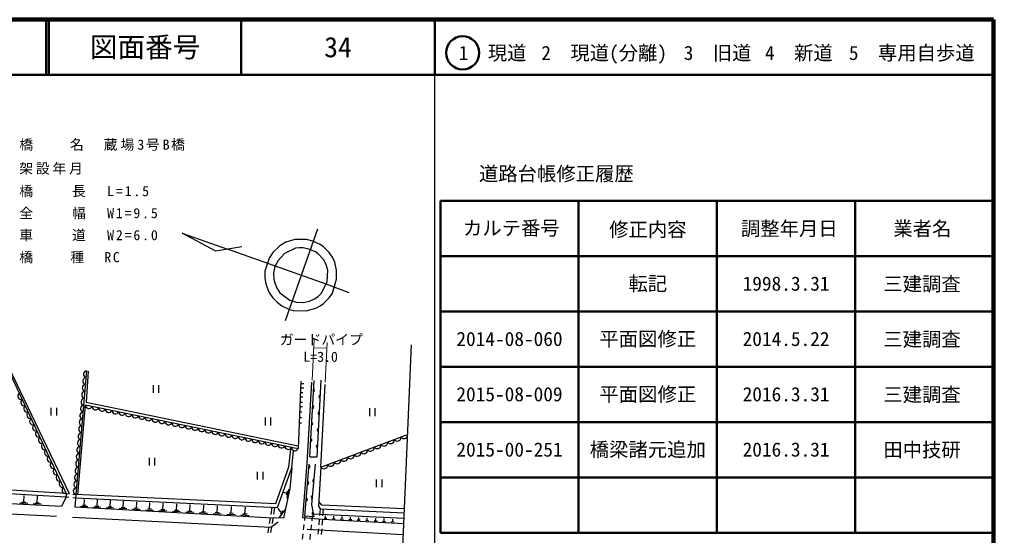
# Model space of a CAD drawing. Units: millimetres, scale not verified. Extents: x 40000 to 680000, y 20000 to 380000.
# Drawn here: x 503916 to 680000, y 286697 to 380000 of the extents above; entities that cross this region are included whole.
import ezdxf
from ezdxf.enums import TextEntityAlignment as Align

# ---------------------------------------------------------------- set-up
doc = ezdxf.new("R2010")
doc.units = ezdxf.units.MM
doc.header["$LTSCALE"] = 1000
for name, color, linetype, lineweight in [('M-BGD', 7, 'Continuous', 25), ('M-BMK-SRVR', 3, 'Continuous', 25), ('M-STR-HTXT', 7, 'Continuous', 13), ('M-STR-STR1', 1, 'Continuous', 25), ('M-STR-STRC', 7, 'Continuous', 25), ('M-TTL', 2, 'Continuous', 140), ('M-TTL-BAND', 7, 'Continuous', 25), ('M-TTL-FRAM', 2, 'Continuous', 50), ('M-TTL-LINE', 7, 'Continuous', 50)]:
    doc.layers.add(name, color=color, linetype=linetype, lineweight=lineweight)
doc.layers.add('M-TTL-TXT', color=7, linetype='Continuous')
doc.styles.add('ＭＳ ゴシック', font='')
doc.styles.get('ＭＳ ゴシック').set_extended_font_data('MS Gothic')

msp = doc.modelspace()

# ---------------------------------------------------------------- linework, layer by layer
at = {"layer": 'M-BGD'}
for p, q in [((557768, 342110), (551926, 325515)), ((533299, 341348), (541512, 338469)), ((539395, 338131), (533299, 341348)), ((553704, 340247), (552095, 339739)), ((555821, 340247), (553704, 340247)), ((556921, 339909), (555821, 340247)), ((558276, 339316), (556921, 339909)), ((544111, 338869), (539395, 338131)), ((559377, 332119), (541512, 338469)), ((550995, 339062), (549725, 337877)), ((552095, 339739), (550995, 339062)), ((553789, 338639), (551841, 337707)), ((554466, 338723), (553789, 338639)), ((555228, 338723), (554466, 338723)), ((556413, 338385), (555228, 338723)), ((557429, 337961), (556413, 338385)), ((558869, 338893), (558276, 339316)), ((559885, 337877), (558869, 338893)), ((549047, 336861), (548285, 334490)), ((549725, 337877), (549047, 336861)), ((550656, 336437), (550063, 335337)), ((551841, 337707), (550656, 336437)), ((557937, 337623), (557429, 337961)), ((558869, 336607), (557937, 337623)), ((559292, 335845), (558869, 336607)), ((560477, 337030), (559885, 337877)), ((560901, 336099), (560477, 337030)), ((550063, 335337), (549809, 334151)), ((559631, 334659), (559292, 335845)), ((559546, 332627), (559631, 334659)), ((561239, 334659), (560901, 336099)), ((561239, 333051), (561239, 334659)), ((548285, 334490), (548285, 333220)), ((548285, 333220), (548455, 332204)), ((549809, 334151), (549894, 333051)), ((549894, 333051), (550063, 332373)), ((560477, 330511), (561239, 333051)), ((548455, 332204), (548793, 331188)), ((548793, 331188), (549132, 330511)), ((550063, 332373), (550402, 331527)), ((550402, 331527), (550995, 330595)), ((558530, 330511), (559546, 332627)), ((563525, 330595), (559377, 332119)), ((549132, 330511), (549725, 329664)), ((549725, 329664), (550487, 328902)), ((550995, 330595), (552773, 329241)), ((556329, 329071), (557260, 329495)), ((557260, 329495), (557937, 329918)), ((557937, 329918), (558530, 330511)), ((558869, 328648), (559885, 329664)), ((559885, 329664), (560477, 330511)), ((550487, 328902), (551333, 328225)), ((551333, 328225), (552603, 327632)), ((552603, 327632), (553365, 327378)), ((552773, 329241), (553958, 328902)), ((553958, 328902), (555228, 328817)), ((555228, 328817), (556329, 329071)), ((555736, 327293), (557514, 327801)), ((557514, 327801), (558276, 328225)), ((558276, 328225), (558869, 328648)), ((553365, 327378), (555736, 327293)), ((512955, 294219), (502075, 317034)), ((501747, 316943), (512380, 294284)), ((516040, 316492), (514083, 294091)), ((554805, 314593), (554297, 302401)), ((554889, 314170), (555313, 314170)), ((556427, 300940), (557159, 314724)), ((558406, 314794), (557662, 300923)), ((558421, 299050), (559173, 314011)), ((554720, 311799), (555143, 311799)), ((554805, 313408), (555313, 313408)), ((554805, 312561), (555143, 312561)), ((514480, 294072), (515827, 310304)), ((515827, 310304), (554297, 302401)), ((554720, 310783), (555059, 310783)), ((554720, 310021), (555059, 310021)), ((554635, 309090), (554974, 309090)), ((554551, 307058), (554889, 307058)), ((554635, 308074), (554889, 307989)), ((558421, 299050), (574088, 304956)), ((552900, 302293), (552577, 299064)), ((553170, 298932), (553447, 302090)), ((555509, 290196), (556284, 299584)), ((556427, 300940), (557662, 300923)), ((455598, 297078), (512328, 293704)), ((511538, 291949), (455352, 294807)), ((512380, 294284), (512884, 294227)), ((513579, 294148), (514083, 294091)), ((552120, 294369), (551647, 294483)), ((552281, 294675), (552136, 294020)), ((552557, 295086), (552224, 293427)), ((455067, 292834), (510609, 290209)), ((505424, 292460), (503967, 292534)), ((505071, 292697), (504343, 292734)), ((504707, 292716), (504770, 293953)), ((507847, 292337), (506412, 292410)), ((507499, 292571), (506782, 292607)), ((507140, 292589), (507202, 293809)), ((512328, 293704), (512837, 293648)), ((513533, 293571), (514043, 293514)), ((515615, 292115), (515676, 293236)), ((517948, 291990), (518010, 293124)), ((520297, 291863), (520360, 293011)), ((522662, 291736), (522725, 292898)), ((525042, 291609), (525107, 292783)), ((527439, 291480), (527504, 292668)), ((529853, 291350), (529918, 292553)), ((532282, 291220), (532349, 292436)), ((534729, 291088), (534796, 292319)), ((548623, 289910), (513925, 291809)), ((516264, 291881), (514945, 291953)), ((515945, 292097), (515286, 292133)), ((518604, 291753), (517270, 291826)), ((518282, 291971), (517614, 292008)), ((520961, 291624), (519611, 291698)), ((520634, 291845), (519959, 291882)), ((523333, 291494), (521967, 291569)), ((523003, 291718), (522320, 291755)), ((525722, 291363), (524340, 291439)), ((525388, 291590), (524697, 291627)), ((528127, 291232), (526729, 291308)), ((527789, 291461), (527090, 291499)), ((530548, 291099), (529134, 291177)), ((530206, 291331), (529499, 291370)), ((532986, 290966), (531555, 291044)), ((532640, 291200), (531925, 291239)), ((535441, 290832), (533993, 290911)), ((535091, 291069), (534367, 291108)), ((537912, 290696), (536447, 290777)), ((537558, 290936), (536825, 290976)), ((537191, 290956), (537260, 292201)), ((540399, 290560), (538918, 290641)), ((540041, 290803), (539301, 290843)), ((539671, 290823), (539740, 292082)), ((542542, 290668), (541793, 290709)), ((542168, 290689), (542237, 291962)), ((545060, 290533), (544302, 290575)), ((544681, 290554), (544752, 291841)), ((549535, 291812), (549333, 290520)), ((550030, 291789), (549839, 290574)), ((551500, 291140), (551027, 290532)), ((573431, 289784), (557027, 290566)), ((558253, 291551), (558149, 290314)), ((558811, 291523), (558723, 290285)), ((542904, 290423), (541406, 290505)), ((545426, 290285), (543911, 290368)), ((549224, 289829), (549070, 288841)), ((549730, 289883), (549574, 288895)), ((557106, 290096), (555509, 290196)), ((558090, 289617), (558006, 288620)), ((558673, 289587), (558602, 288589)), ((573390, 288826), (558675, 289604)), ((559476, 289762), (558992, 289788)), ((559234, 289775), (559260, 290259)), ((560971, 289683), (560479, 289709)), ((560725, 289696), (560751, 290188)), ((562473, 289604), (561973, 289630)), ((562223, 289617), (562250, 290117)), ((563984, 289524), (563476, 289551)), ((563730, 289537), (563757, 290045)), ((565502, 289444), (564986, 289471)), ((565244, 289457), (565271, 289973)), ((567028, 289363), (566504, 289391)), ((566766, 289377), (566794, 289900)), ((568562, 289282), (568030, 289310)), ((568296, 289296), (568324, 289827)), ((570104, 289200), (569564, 289229)), ((569834, 289215), (569863, 289754)), ((571654, 289118), (571106, 289147)), ((571380, 289133), (571409, 289680)), ((548962, 288149), (548807, 287161)), ((549465, 288203), (549309, 287215)), ((555945, 287873), (573305, 286870)), ((557947, 287923), (557863, 286926)), ((558552, 287891), (558481, 286893))]:
    msp.add_line(p, q, dxfattribs=at)
for points in [[(516345, 316402), (515942, 310825), (554319, 302939)], [(558675, 289604), (555132, 289910), (555946, 299766), (556788, 314454)], [(557396, 299595), (556735, 292293), (557106, 290096)], [(512380, 294284), (452303, 297903), (452147, 297349), (455598, 297078), (455235, 296106), (455352, 294807)], [(552577, 299064), (550216, 292423), (514083, 294091), (513925, 291809)], [(514043, 293514), (550589, 291762), (553170, 298932), (552801, 295211), (551660, 289805), (548623, 289910)], [(558421, 299050), (557972, 291990), (558253, 291551), (573474, 290778)], [(512380, 294284), (512328, 293704), (511538, 291949)], [(573506, 291518), (558556, 292200), (558028, 292868)], [(551193, 290948), (551125, 291062), (550673, 291603)], [(551890, 291416), (551812, 291275), (550860, 289970)], [(550695, 289120), (549378, 288172), (513482, 289971)]]:
    msp.add_lwpolyline(points, dxfattribs=at)
for centre, radius, start, end in [((516016, 314613), 640, 97.65514, 252.36085), ((516125, 315857), 640, 97.65514, 252.36085), ((515907, 313368), 640, 97.65514, 252.36085), ((504268, 311905), 642, 127.88579, 282.39097), ((515799, 312124), 640, 97.65514, 252.36085), ((557007, 312926), 256, 279.63744, 74.27667), ((558301, 311796), 256, 99.61099, 254.25023), ((504800, 310772), 642, 127.88579, 282.39097), ((505331, 309639), 642, 127.88579, 282.39097), ((515581, 309635), 640, 97.65514, 252.36085), ((515690, 310879), 640, 97.65514, 252.36085), ((516453, 310304), 627, 180.04525, 336.73797), ((517655, 310058), 627, 180.04525, 336.73797), ((556848, 309930), 256, 279.63744, 74.27667), ((505863, 308506), 642, 127.88579, 282.39097), ((515473, 308390), 640, 97.65514, 252.36085), ((518858, 309811), 627, 180.04525, 336.73797), ((520060, 309564), 627, 180.04525, 336.73797), ((521262, 309317), 627, 180.04525, 336.73797), ((522464, 309070), 627, 180.04525, 336.73797), ((523666, 308823), 627, 180.04525, 336.73797), ((524868, 308576), 627, 180.04525, 336.73797), ((526071, 308329), 627, 180.04525, 336.73797), ((558140, 308800), 256, 99.61099, 254.25023), ((506394, 307373), 642, 127.88579, 282.39097), ((506926, 306240), 642, 127.88579, 282.39097), ((515255, 305901), 640, 97.65514, 252.36085), ((515364, 307146), 640, 97.65514, 252.36085), ((527273, 308082), 627, 180.04525, 336.73797), ((528475, 307835), 627, 180.04525, 336.73797), ((529677, 307588), 627, 180.04525, 336.73797), ((530879, 307341), 627, 180.04525, 336.73797), ((532082, 307094), 627, 180.04525, 336.73797), ((533284, 306847), 627, 180.04525, 336.73797), ((534486, 306600), 627, 180.04525, 336.73797), ((556689, 306934), 256, 279.63744, 74.27667), ((507458, 305107), 642, 127.88579, 282.39097), ((515147, 304657), 640, 97.65514, 252.36085), ((535688, 306353), 627, 180.04525, 336.73797), ((536890, 306106), 627, 180.04525, 336.73797), ((538093, 305859), 627, 180.04525, 336.73797), ((539295, 305612), 627, 180.04525, 336.73797), ((540497, 305365), 627, 180.04525, 336.73797), ((541699, 305118), 627, 180.04525, 336.73797), ((542901, 304871), 627, 180.04525, 336.73797), ((557980, 305804), 256, 99.61099, 254.25023), ((573427, 304883), 665, 215.00033, 6.30819), ((507989, 303974), 642, 127.88579, 282.39097), ((508521, 302841), 642, 127.88579, 282.39097), ((515038, 303412), 640, 97.65514, 252.36085), ((544104, 304624), 627, 180.04525, 336.73797), ((545306, 304377), 627, 180.04525, 336.73797), ((546508, 304131), 627, 180.04525, 336.73797), ((547710, 303884), 627, 180.04525, 336.73797), ((548912, 303637), 627, 180.04525, 336.73797), ((550114, 303390), 627, 180.04525, 336.73797), ((551317, 303143), 627, 180.04525, 336.73797), ((552519, 302896), 627, 180.04525, 336.73797), ((556530, 303938), 256, 279.63744, 74.27667), ((557819, 302808), 256, 99.61099, 254.25023), ((568607, 303066), 665, 215.00033, 6.30819), ((569812, 303520), 665, 215.00033, 6.30819), ((571017, 303974), 665, 215.00033, 6.30819), ((572222, 304429), 665, 215.00033, 6.30819), ((509053, 301708), 642, 127.88579, 282.39097), ((514820, 300923), 640, 97.65514, 252.36085), ((514929, 302168), 640, 97.65514, 252.36085), ((553721, 302649), 627, 180.04525, 336.73797), ((563786, 301249), 665, 215.00033, 6.30819), ((564991, 301703), 665, 215.00033, 6.30819), ((566196, 302157), 665, 215.00033, 6.30819), ((567401, 302612), 665, 215.00033, 6.30819), ((509584, 300575), 642, 127.88579, 282.39097), ((510116, 299442), 642, 127.88579, 282.39097), ((514712, 299679), 640, 97.65514, 252.36085), ((556193, 299170), 256, 277.9596, 72.59883), ((558965, 299431), 665, 215.00033, 6.30819), ((560170, 299886), 665, 215.00033, 6.30819), ((561376, 300340), 665, 215.00033, 6.30819), ((562581, 300794), 665, 215.00033, 6.30819), ((510648, 298309), 642, 127.88579, 282.39097), ((511179, 297176), 642, 127.88579, 282.39097), ((514494, 297190), 640, 97.65514, 252.36085), ((514603, 298434), 640, 97.65514, 252.36085), ((511711, 296043), 642, 127.88579, 282.39097), ((514386, 295945), 640, 97.65514, 252.36085), ((555947, 296180), 256, 277.9596, 72.59883), ((557181, 296603), 256, 97.50665, 252.14589), ((512243, 294910), 642, 127.88579, 282.39097), ((514277, 294701), 640, 97.65514, 252.36085), ((555700, 293190), 256, 277.9596, 72.59883), ((556911, 293615), 256, 97.50665, 252.14589), ((557068, 290658), 256, 112.27874, 266.91797)]:
    msp.add_arc(centre, radius, start, end, dxfattribs=at)
at = {"layer": 'M-BMK-SRVR'}
msp.add_line((573144, 283148), (574790, 321178), dxfattribs=at)
at = {"layer": 'M-STR-HTXT'}
for p, q in [((557175, 322213), (556802, 314784)), ((557091, 320605), (559492, 320546)), ((559546, 321621), (559186, 314398))]:
    msp.add_line(p, q, dxfattribs=at)
at = {"layer": 'M-STR-STR1'}
for p, q in [((555509, 290196), (555415, 289402)), ((556826, 290114), (556744, 289333)), ((555132, 287019), (555015, 286026)), ((555332, 288707), (555215, 287714)), ((556671, 288637), (556566, 287642)), ((556493, 286946), (556389, 285951))]:
    msp.add_line(p, q, dxfattribs=at)
at = {"layer": 'M-STR-STRC'}
for p, q in [((528074, 313880), (528074, 312480)), ((529124, 312480), (529124, 313880)), ((509591, 309792), (509591, 308392)), ((510641, 308392), (510641, 309792)), ((567174, 309703), (567174, 308303)), ((568224, 308303), (568224, 309703)), ((548335, 308015), (548335, 306615)), ((549385, 306615), (549385, 308015)), ((527363, 300728), (527363, 299328)), ((528413, 299328), (528413, 300728)), ((546913, 298240), (546913, 296840)), ((547963, 296840), (547963, 298240)), ((568418, 296818), (568418, 295418)), ((569468, 295418), (569468, 296818))]:
    msp.add_line(p, q, dxfattribs=at)
at = {"layer": 'M-TTL'}
for p, q in [((680000, 380000), (40000, 380000)), ((680000, 20000), (680000, 380000))]:
    msp.add_line(p, q, dxfattribs=at)
at = {"layer": 'M-TTL-BAND'}
msp.add_line((579000, 20000), (579000, 370000), dxfattribs=at)
at = {"layer": 'M-TTL-FRAM'}
for p, q in [((580000, 347197), (580000, 287197)), ((580000, 347197), (680000, 347197)), ((580000, 287197), (680000, 287197))]:
    msp.add_line(p, q, dxfattribs=at)
at = {"layer": 'M-TTL-LINE'}
for p, q in [((508747, 380000), (508747, 370000)), ((509247, 380000), (509247, 370000)), ((543997, 380000), (543997, 370000)), ((579000, 380000), (579000, 370000)), ((40000, 370000), (680000, 370000)), ((605000, 347197), (605000, 287197)), ((630000, 347197), (630000, 287197)), ((655000, 347197), (655000, 287197)), ((580000, 337197), (680000, 337197)), ((580000, 327197), (680000, 327197)), ((580000, 317197), (680000, 317197)), ((580000, 307197), (680000, 307197)), ((580000, 297197), (680000, 297197))]:
    msp.add_line(p, q, dxfattribs=at)
msp.add_circle((584031, 373958), 3000, dxfattribs=at)

# ---------------------------------------------------------------- texts
at = {"layer": 'M-STR-HTXT', "char_height": 1833, "attachment_point": 7, "style": 'ＭＳ ゴシック'}
for s, insert in [('\\T1.22;橋\u3000\u3000名\u3000蔵場3号B橋', (503881, 356245)), ('\\T1.2;架設年月\u3000', (503881, 351949)), ('\\T1.27;橋\u3000\u3000長\u3000L=1.5', (503881, 347851)), ('\\T1.27;全\u3000\u3000幅\u3000W1=9.5', (503881, 343871)), ('\\T1.27;車\u3000\u3000道\u3000W2=6.0', (503881, 339891)), ('\\T1.23;橋\u3000\u3000種\u3000RC', (503881, 335911))]:
    msp.add_mtext(s, dxfattribs=dict(at, insert=insert))
at = {"layer": 'M-STR-STRC', "style": 'ＭＳ ゴシック'}
for s, p in [('ガードパイプ', (550992, 320656)), ('L=3.0', (555237, 317555))]:
    msp.add_text(s, height=1833, dxfattribs=at).set_placement(p, align=Align.BOTTOM_LEFT)
at = {"layer": 'M-TTL-TXT', "style": 'ＭＳ ゴシック'}
for s, height, p in [('図面番号', 3666, (526622, 375000)), ('34', 3666, (561497, 375000)), ('1\u3000現道', 2566, (589448, 373958)), ('2\u3000現道(分離)', 2566, (609619, 373958)), ('3\u3000旧道', 2566, (630121, 373958)), ('4\u3000新道', 2566, (644824, 373958)), ('5\u3000専用自歩道', 2566, (665228, 373958)), ('道路台帳修正履歴', 2566, (600968, 352113)), ('カルテ番号', 2566, (592839, 342277)), ('修正内容', 2566, (617509, 342023)), ('調整年月日', 2566, (643089, 342197)), ('業者名', 2566, (667134, 342197)), ('転記', 2566, (617500, 332245)), ('1998.3.31', 2566, (642500, 332245)), ('三建調査', 2566, (667077, 332189)), ('2014-08-060', 2566, (592500, 322245)), ('平面図修正', 2566, (617500, 322245)), ('2014.5.22', 2566, (642500, 322245)), ('三建調査', 2566, (667077, 322189)), ('2015-08-009', 2566, (592500, 312245)), ('平面図修正', 2566, (617500, 312245)), ('2016.3.31', 2566, (642500, 312245)), ('三建調査', 2566, (667077, 312189)), ('2015-00-251', 2566, (592500, 302245)), ('橋梁諸元追加', 2566, (617500, 302245)), ('2016.3.31', 2566, (642500, 302245)), ('田中技研', 2566, (667077, 302189))]:
    msp.add_text(s, height=height, dxfattribs=at).set_placement(p, align=Align.MIDDLE_CENTER)

doc.saveas('drawing.dxf')
